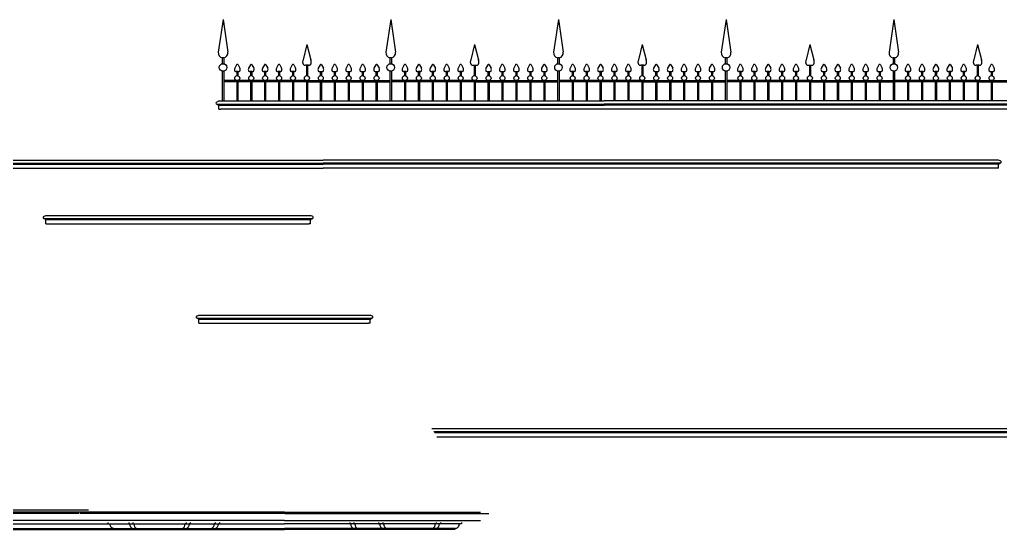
# Model space of a CAD drawing. Header units: metres. Extents: x 19367 to 20494, y -106 to 577.
# Drawn here: x 19774.4 to 20247, y 330.7 to 576.5 of the extents above; entities that cross this region are included whole.
import ezdxf

# ---------------------------------------------------------------- set-up
doc = ezdxf.new("R2010")
doc.units = ezdxf.units.M

msp = doc.modelspace()

# ---------------------------------------------------------------- linework, layer by layer
for p, q in [((19872.44, 576.53), (19870.13, 560.75)), ((19872.44, 576.53), (19874.75, 560.75)), ((19953.24, 576.53), (19950.93, 560.75)), ((19953.24, 576.53), (19955.54, 560.75)), ((20034.05, 576.53), (20031.75, 560.75)), ((20034.05, 576.53), (20036.36, 560.75)), ((20114.85, 576.53), (20112.54, 560.75)), ((20114.85, 576.53), (20117.15, 560.75)), ((20195.66, 576.53), (20193.36, 560.75)), ((20195.66, 576.53), (20197.97, 560.75)), ((19912.85, 564.57), (19910.99, 557.14)), ((19912.85, 564.57), (19914.7, 557.14)), ((19993.64, 564.57), (19991.79, 557.14)), ((19993.64, 564.57), (19995.5, 557.14)), ((20074.46, 564.57), (20072.6, 557.14)), ((20074.46, 564.57), (20076.31, 557.14)), ((20155.26, 564.57), (20153.4, 557.14)), ((20155.26, 564.57), (20157.11, 557.14)), ((20236.07, 564.57), (20234.21, 557.14)), ((20236.07, 564.57), (20237.92, 557.14)), ((19872.06, 558.14), (19872.06, 555.23)), ((19872.84, 558.14), (19872.06, 558.14)), ((19872.84, 558.14), (19872.84, 555.23)), ((19952.85, 558.14), (19952.85, 555.23)), ((19953.64, 558.14), (19952.85, 558.14)), ((19953.64, 558.14), (19953.64, 555.23)), ((20033.67, 558.14), (20033.67, 555.23)), ((20034.45, 558.14), (20033.67, 558.14)), ((20034.45, 558.14), (20034.45, 555.23)), ((20114.46, 558.14), (20114.46, 555.23)), ((20115.25, 558.14), (20114.46, 558.14)), ((20115.25, 558.14), (20115.25, 555.23)), ((20195.28, 558.14), (20195.28, 555.23)), ((20196.06, 558.14), (20195.28, 558.14)), ((20196.06, 558.14), (20196.06, 555.23)), ((19878.92, 554.66), (19878.06, 553.17)), ((19879.67, 554.66), (19880.53, 553.17)), ((19885.63, 554.66), (19884.77, 553.17)), ((19886.38, 554.66), (19887.24, 553.17)), ((19892.34, 554.66), (19891.48, 553.17)), ((19893.09, 554.66), (19893.95, 553.17)), ((19899.05, 554.66), (19898.19, 553.17)), ((19899.8, 554.66), (19900.66, 553.17)), ((19905.76, 554.66), (19904.9, 553.17)), ((19906.51, 554.66), (19907.37, 553.17)), ((19913.59, 554.53), (19912.09, 554.53)), ((19912.58, 554.53), (19912.58, 549.49)), ((19913.1, 554.53), (19913.1, 549.49)), ((19919.18, 554.66), (19918.32, 553.17)), ((19919.93, 554.66), (19920.79, 553.17)), ((19925.89, 554.66), (19925.03, 553.17)), ((19926.64, 554.66), (19927.5, 553.17)), ((19932.6, 554.66), (19931.74, 553.17)), ((19933.35, 554.66), (19934.21, 553.17)), ((19939.31, 554.66), (19938.45, 553.17)), ((19940.07, 554.66), (19940.93, 553.17)), ((19946.02, 554.66), (19945.16, 553.17)), ((19946.78, 554.66), (19947.64, 553.17)), ((19959.71, 554.66), (19958.85, 553.17)), ((19960.47, 554.66), (19961.33, 553.17)), ((19966.43, 554.66), (19965.57, 553.17)), ((19967.18, 554.66), (19968.04, 553.17)), ((19973.14, 554.66), (19972.28, 553.17)), ((19973.89, 554.66), (19974.75, 553.17)), ((19979.85, 554.66), (19978.99, 553.17)), ((19980.6, 554.66), (19981.46, 553.17)), ((19986.56, 554.66), (19985.7, 553.17)), ((19987.31, 554.66), (19988.17, 553.17)), ((19992.9, 554.53), (19994.4, 554.53)), ((19993.39, 554.53), (19993.39, 549.49)), ((19993.91, 554.53), (19993.91, 549.49)), ((19999.98, 554.66), (19999.12, 553.17)), ((20000.73, 554.66), (20001.59, 553.17)), ((20006.69, 554.66), (20005.83, 553.17)), ((20007.44, 554.66), (20008.3, 553.17)), ((20013.4, 554.66), (20012.54, 553.17)), ((20014.15, 554.66), (20015.01, 553.17)), ((20020.11, 554.66), (20019.25, 553.17)), ((20020.86, 554.66), (20021.72, 553.17)), ((20026.82, 554.66), (20025.96, 553.17)), ((20027.57, 554.66), (20028.43, 553.17)), ((20040.53, 554.66), (20039.67, 553.17)), ((20041.28, 554.66), (20042.14, 553.17)), ((20047.24, 554.66), (20046.38, 553.17)), ((20047.99, 554.66), (20048.85, 553.17)), ((20053.95, 554.66), (20053.09, 553.17)), ((20054.7, 554.66), (20055.56, 553.17)), ((20060.66, 554.66), (20059.8, 553.17)), ((20061.41, 554.66), (20062.27, 553.17)), ((20067.37, 554.66), (20066.51, 553.17)), ((20068.12, 554.66), (20068.98, 553.17)), ((20075.2, 554.53), (20073.7, 554.53)), ((20074.19, 554.53), (20074.19, 549.49)), ((20074.71, 554.53), (20074.71, 549.49)), ((20080.79, 554.66), (20079.93, 553.17)), ((20081.54, 554.66), (20082.4, 553.17)), ((20087.5, 554.66), (20086.64, 553.17)), ((20088.25, 554.66), (20089.11, 553.17)), ((20094.21, 554.66), (20093.35, 553.17)), ((20094.97, 554.66), (20095.83, 553.17)), ((20100.92, 554.66), (20100.06, 553.17)), ((20101.68, 554.66), (20102.54, 553.17)), ((20107.63, 554.66), (20106.77, 553.17)), ((20108.39, 554.66), (20109.25, 553.17)), ((20121.33, 554.66), (20120.47, 553.17)), ((20122.08, 554.66), (20122.94, 553.17)), ((20128.04, 554.66), (20127.18, 553.17)), ((20128.79, 554.66), (20129.65, 553.17)), ((20134.75, 554.66), (20133.89, 553.17)), ((20135.5, 554.66), (20136.36, 553.17)), ((20141.46, 554.66), (20140.6, 553.17)), ((20142.21, 554.66), (20143.07, 553.17)), ((20148.17, 554.66), (20147.31, 553.17)), ((20148.92, 554.66), (20149.78, 553.17)), ((20154.51, 554.53), (20156.01, 554.53)), ((20155, 554.53), (20155, 549.49)), ((20155.52, 554.53), (20155.52, 549.49)), ((20161.59, 554.66), (20160.73, 553.17)), ((20162.34, 554.66), (20163.2, 553.17)), ((20168.3, 554.66), (20167.44, 553.17)), ((20169.05, 554.66), (20169.91, 553.17)), ((20175.01, 554.66), (20174.15, 553.17)), ((20175.76, 554.66), (20176.62, 553.17)), ((20181.72, 554.66), (20180.86, 553.17)), ((20182.47, 554.66), (20183.33, 553.17)), ((20188.43, 554.66), (20187.57, 553.17)), ((20189.19, 554.66), (20190.05, 553.17)), ((20202.14, 554.66), (20201.28, 553.17)), ((20202.89, 554.66), (20203.75, 553.17)), ((20208.85, 554.66), (20207.99, 553.17)), ((20209.6, 554.66), (20210.46, 553.17)), ((20215.56, 554.66), (20214.7, 553.17)), ((20216.31, 554.66), (20217.17, 553.17)), ((20222.27, 554.66), (20221.41, 553.17)), ((20223.02, 554.66), (20223.88, 553.17)), ((20228.98, 554.66), (20228.12, 553.17)), ((20229.73, 554.66), (20230.59, 553.17)), ((20236.81, 554.53), (20235.31, 554.53)), ((20235.8, 554.53), (20235.8, 549.49)), ((20236.32, 554.53), (20236.32, 549.49)), ((20242.4, 554.66), (20241.54, 553.17)), ((20243.15, 554.66), (20244.01, 553.17)), ((19872.06, 551.66), (19872.06, 537.29)), ((19872.84, 551.66), (19872.84, 537.29)), ((19879.79, 551.43), (19878.79, 551.43)), ((19879.03, 551.43), (19879.03, 549.49)), ((19879.55, 551.43), (19879.55, 549.49)), ((19886.5, 551.43), (19885.5, 551.43)), ((19885.74, 551.43), (19885.74, 549.49)), ((19886.26, 551.43), (19886.26, 549.49)), ((19893.21, 551.43), (19892.21, 551.43)), ((19892.45, 551.43), (19892.45, 549.49)), ((19892.97, 551.43), (19892.97, 549.49)), ((19899.92, 551.43), (19898.92, 551.43)), ((19899.16, 551.43), (19899.16, 549.49)), ((19899.68, 551.43), (19899.68, 549.49)), ((19906.63, 551.43), (19905.63, 551.43)), ((19905.87, 551.43), (19905.87, 549.49)), ((19906.39, 551.43), (19906.39, 549.49)), ((19919.06, 551.43), (19920.06, 551.43)), ((19919.3, 551.43), (19919.3, 549.49)), ((19919.82, 551.43), (19919.82, 549.49)), ((19925.77, 551.43), (19926.77, 551.43)), ((19926.01, 551.43), (19926.01, 549.49)), ((19926.53, 551.43), (19926.53, 549.49)), ((19932.48, 551.43), (19933.48, 551.43)), ((19932.72, 551.43), (19932.72, 549.49)), ((19933.24, 551.43), (19933.24, 549.49)), ((19939.19, 551.43), (19940.19, 551.43)), ((19939.43, 551.43), (19939.43, 549.49)), ((19939.95, 551.43), (19939.95, 549.49)), ((19945.9, 551.43), (19946.9, 551.43)), ((19946.14, 551.43), (19946.14, 549.49)), ((19946.67, 551.43), (19946.67, 549.49)), ((19952.85, 551.66), (19952.85, 537.29)), ((19953.64, 551.66), (19953.64, 537.29)), ((19960.59, 551.43), (19959.59, 551.43)), ((19959.83, 551.43), (19959.83, 549.49)), ((19960.35, 551.43), (19960.35, 549.49)), ((19967.3, 551.43), (19966.3, 551.43)), ((19966.54, 551.43), (19966.54, 549.49)), ((19967.06, 551.43), (19967.06, 549.49)), ((19974.01, 551.43), (19973.01, 551.43)), ((19973.25, 551.43), (19973.25, 549.49)), ((19973.77, 551.43), (19973.77, 549.49)), ((19980.72, 551.43), (19979.72, 551.43)), ((19979.96, 551.43), (19979.96, 549.49)), ((19980.48, 551.43), (19980.48, 549.49)), ((19987.43, 551.43), (19986.43, 551.43)), ((19986.67, 551.43), (19986.67, 549.49)), ((19987.19, 551.43), (19987.19, 549.49)), ((19999.86, 551.43), (20000.86, 551.43)), ((20000.1, 551.43), (20000.1, 549.49)), ((20000.62, 551.43), (20000.62, 549.49)), ((20006.57, 551.43), (20007.57, 551.43)), ((20006.81, 551.43), (20006.81, 549.49)), ((20007.33, 551.43), (20007.33, 549.49)), ((20013.28, 551.43), (20014.28, 551.43)), ((20013.52, 551.43), (20013.52, 549.49)), ((20014.04, 551.43), (20014.04, 549.49)), ((20019.99, 551.43), (20020.99, 551.43)), ((20020.23, 551.43), (20020.23, 549.49)), ((20020.75, 551.43), (20020.75, 549.49)), ((20026.7, 551.43), (20027.7, 551.43)), ((20026.94, 551.43), (20026.94, 549.49)), ((20027.46, 551.43), (20027.46, 549.49)), ((20033.67, 551.66), (20033.67, 537.29)), ((20034.45, 551.66), (20034.45, 537.29)), ((20041.4, 551.43), (20040.4, 551.43)), ((20040.64, 551.43), (20040.64, 549.49)), ((20041.16, 551.43), (20041.16, 549.49)), ((20048.11, 551.43), (20047.11, 551.43)), ((20047.35, 551.43), (20047.35, 549.49)), ((20047.87, 551.43), (20047.87, 549.49)), ((20054.82, 551.43), (20053.82, 551.43)), ((20054.06, 551.43), (20054.06, 549.49)), ((20054.58, 551.43), (20054.58, 549.49)), ((20061.53, 551.43), (20060.53, 551.43)), ((20060.77, 551.43), (20060.77, 549.49)), ((20061.29, 551.43), (20061.29, 549.49)), ((20068.24, 551.43), (20067.24, 551.43)), ((20067.48, 551.43), (20067.48, 549.49)), ((20068, 551.43), (20068, 549.49)), ((20080.67, 551.43), (20081.67, 551.43)), ((20080.91, 551.43), (20080.91, 549.49)), ((20081.43, 551.43), (20081.43, 549.49)), ((20087.38, 551.43), (20088.38, 551.43)), ((20087.62, 551.43), (20087.62, 549.49)), ((20088.14, 551.43), (20088.14, 549.49)), ((20094.09, 551.43), (20095.09, 551.43)), ((20094.33, 551.43), (20094.33, 549.49)), ((20094.85, 551.43), (20094.85, 549.49)), ((20100.8, 551.43), (20101.8, 551.43)), ((20101.04, 551.43), (20101.04, 549.49)), ((20101.57, 551.43), (20101.57, 549.49)), ((20107.51, 551.43), (20108.52, 551.43)), ((20107.75, 551.43), (20107.75, 549.49)), ((20108.28, 551.43), (20108.28, 549.49)), ((20114.46, 551.66), (20114.46, 537.29)), ((20115.25, 551.66), (20115.25, 537.29)), ((20122.2, 551.43), (20121.2, 551.43)), ((20121.44, 551.43), (20121.44, 549.49)), ((20121.96, 551.43), (20121.96, 549.49)), ((20128.91, 551.43), (20127.91, 551.43)), ((20128.15, 551.43), (20128.15, 549.49)), ((20128.67, 551.43), (20128.67, 549.49)), ((20135.62, 551.43), (20134.62, 551.43)), ((20134.86, 551.43), (20134.86, 549.49)), ((20135.38, 551.43), (20135.38, 549.49)), ((20142.33, 551.43), (20141.33, 551.43)), ((20141.57, 551.43), (20141.57, 549.49)), ((20142.09, 551.43), (20142.09, 549.49)), ((20149.04, 551.43), (20148.04, 551.43)), ((20148.28, 551.43), (20148.28, 549.49)), ((20148.8, 551.43), (20148.8, 549.49)), ((20161.47, 551.43), (20162.47, 551.43)), ((20161.71, 551.43), (20161.71, 549.49)), ((20162.23, 551.43), (20162.23, 549.49)), ((20168.18, 551.43), (20169.18, 551.43)), ((20168.42, 551.43), (20168.42, 549.49)), ((20168.94, 551.43), (20168.94, 549.49)), ((20174.89, 551.43), (20175.89, 551.43)), ((20175.13, 551.43), (20175.13, 549.49)), ((20175.65, 551.43), (20175.65, 549.49)), ((20181.6, 551.43), (20182.6, 551.43)), ((20181.84, 551.43), (20181.84, 549.49)), ((20182.36, 551.43), (20182.36, 549.49)), ((20188.31, 551.43), (20189.31, 551.43)), ((20188.55, 551.43), (20188.55, 549.49)), ((20189.07, 551.43), (20189.07, 549.49)), ((20195.28, 551.66), (20195.28, 537.29)), ((20196.06, 551.66), (20196.06, 537.29)), ((20203.01, 551.43), (20202.01, 551.43)), ((20202.25, 551.43), (20202.25, 549.49)), ((20202.77, 551.43), (20202.77, 549.49)), ((20209.72, 551.43), (20208.72, 551.43)), ((20208.96, 551.43), (20208.96, 549.49)), ((20209.48, 551.43), (20209.48, 549.49)), ((20216.43, 551.43), (20215.43, 551.43)), ((20215.67, 551.43), (20215.67, 549.49)), ((20216.19, 551.43), (20216.19, 549.49)), ((20223.14, 551.43), (20222.14, 551.43)), ((20222.38, 551.43), (20222.38, 549.49)), ((20222.9, 551.43), (20222.9, 549.49)), ((20229.85, 551.43), (20228.85, 551.43)), ((20229.09, 551.43), (20229.09, 549.49)), ((20229.61, 551.43), (20229.61, 549.49)), ((20242.28, 551.43), (20243.28, 551.43)), ((20242.52, 551.43), (20242.52, 549.49)), ((20243.04, 551.43), (20243.04, 549.49)), ((19912.83, 547.11), (19872.82, 547.11)), ((19912.58, 546.59), (19872.82, 546.59)), ((19879.03, 547.11), (19879.03, 537.29)), ((19879.55, 547.11), (19879.55, 537.29)), ((19885.74, 547.11), (19885.74, 537.29)), ((19886.26, 547.11), (19886.26, 537.29)), ((19892.45, 547.11), (19892.45, 537.29)), ((19892.97, 547.11), (19892.97, 537.29)), ((19899.16, 547.11), (19899.16, 537.29)), ((19899.68, 547.11), (19899.68, 537.29)), ((19905.87, 547.11), (19905.87, 537.29)), ((19906.39, 547.11), (19906.39, 537.29)), ((19912.58, 547.11), (19912.58, 537.29)), ((19912.86, 547.11), (19952.85, 547.11)), ((19913.1, 547.11), (19913.1, 537.29)), ((19913.1, 546.59), (19952.85, 546.59)), ((19919.3, 547.11), (19919.3, 537.29)), ((19919.82, 547.11), (19919.82, 537.29)), ((19926.01, 547.11), (19926.01, 537.29)), ((19926.53, 547.11), (19926.53, 537.29)), ((19932.38, 547.11), (19952.85, 547.11)), ((19932.72, 547.11), (19932.72, 537.29)), ((19933.24, 547.11), (19933.24, 537.29)), ((19939.43, 547.11), (19939.43, 537.29)), ((19939.95, 547.11), (19939.95, 537.29)), ((19946.14, 547.11), (19946.14, 537.29)), ((19946.67, 547.11), (19946.67, 537.29)), ((19993.63, 547.11), (19953.64, 547.11)), ((19974.11, 547.11), (19953.64, 547.11)), ((19993.39, 546.59), (19953.64, 546.59)), ((19959.83, 547.11), (19959.83, 537.29)), ((19960.35, 547.11), (19960.35, 537.29)), ((19966.54, 547.11), (19966.54, 537.29)), ((19967.06, 547.11), (19967.06, 537.29)), ((19973.25, 547.11), (19973.25, 537.29)), ((19973.77, 547.11), (19973.77, 537.29)), ((19979.96, 547.11), (19979.96, 537.29)), ((19980.48, 547.11), (19980.48, 537.29)), ((19986.67, 547.11), (19986.67, 537.29)), ((19987.19, 547.11), (19987.19, 537.29)), ((19993.39, 547.11), (19993.39, 537.29)), ((19993.66, 547.11), (20033.67, 547.11)), ((19993.91, 547.11), (19993.91, 537.29)), ((19993.91, 546.59), (20033.67, 546.59)), ((20000.1, 547.11), (20000.1, 537.29)), ((20000.62, 547.11), (20000.62, 537.29)), ((20006.81, 547.11), (20006.81, 537.29)), ((20007.33, 547.11), (20007.33, 537.29)), ((20013.52, 547.11), (20013.52, 537.29)), ((20014.04, 547.11), (20014.04, 537.29)), ((20020.23, 547.11), (20020.23, 537.29)), ((20020.75, 547.11), (20020.75, 537.29)), ((20026.94, 547.11), (20026.94, 537.29)), ((20027.46, 547.11), (20027.46, 537.29)), ((20074.44, 547.11), (20034.44, 547.11)), ((20074.19, 546.59), (20034.44, 546.59)), ((20040.64, 547.11), (20040.64, 537.29)), ((20041.16, 547.11), (20041.16, 537.29)), ((20047.35, 547.11), (20047.35, 537.29)), ((20047.87, 547.11), (20047.87, 537.29)), ((20054.06, 547.11), (20054.06, 537.29)), ((20054.58, 547.11), (20054.58, 537.29)), ((20060.77, 547.11), (20060.77, 537.29)), ((20061.29, 547.11), (20061.29, 537.29)), ((20067.48, 547.11), (20067.48, 537.29)), ((20068, 547.11), (20068, 537.29)), ((20074.19, 547.11), (20074.19, 537.29)), ((20074.47, 547.11), (20114.46, 547.11)), ((20074.71, 547.11), (20074.71, 537.29)), ((20074.71, 546.59), (20114.46, 546.59)), ((20080.91, 547.11), (20080.91, 537.29)), ((20081.43, 547.11), (20081.43, 537.29)), ((20087.62, 547.11), (20087.62, 537.29)), ((20088.14, 547.11), (20088.14, 537.29)), ((20093.99, 547.11), (20114.46, 547.11)), ((20094.33, 547.11), (20094.33, 537.29)), ((20094.85, 547.11), (20094.85, 537.29)), ((20101.04, 547.11), (20101.04, 537.29)), ((20101.57, 547.11), (20101.57, 537.29)), ((20107.75, 547.11), (20107.75, 537.29)), ((20108.28, 547.11), (20108.28, 537.29)), ((20155.24, 547.11), (20115.25, 547.11)), ((20135.72, 547.11), (20115.25, 547.11)), ((20155, 546.59), (20115.25, 546.59)), ((20121.44, 547.11), (20121.44, 537.29)), ((20121.96, 547.11), (20121.96, 537.29)), ((20128.15, 547.11), (20128.15, 537.29)), ((20128.67, 547.11), (20128.67, 537.29)), ((20134.86, 547.11), (20134.86, 537.29)), ((20135.38, 547.11), (20135.38, 537.29)), ((20141.57, 547.11), (20141.57, 537.29)), ((20142.09, 547.11), (20142.09, 537.29)), ((20148.28, 547.11), (20148.28, 537.29)), ((20148.8, 547.11), (20148.8, 537.29)), ((20155, 547.11), (20155, 537.29)), ((20155.27, 547.11), (20195.28, 547.11)), ((20155.52, 547.11), (20155.52, 537.29)), ((20155.52, 546.59), (20195.28, 546.59)), ((20161.71, 547.11), (20161.71, 537.29)), ((20162.23, 547.11), (20162.23, 537.29)), ((20168.42, 547.11), (20168.42, 537.29)), ((20168.94, 547.11), (20168.94, 537.29)), ((20175.13, 547.11), (20175.13, 537.29)), ((20175.65, 547.11), (20175.65, 537.29)), ((20181.84, 547.11), (20181.84, 537.29)), ((20182.36, 547.11), (20182.36, 537.29)), ((20188.55, 547.11), (20188.55, 537.29)), ((20189.07, 547.11), (20189.07, 537.29)), ((20236.05, 547.11), (20196.05, 547.11)), ((20235.8, 546.59), (20196.05, 546.59)), ((20202.25, 547.11), (20202.25, 537.29)), ((20202.77, 547.11), (20202.77, 537.29)), ((20208.96, 547.11), (20208.96, 537.29)), ((20209.48, 547.11), (20209.48, 537.29)), ((20215.67, 547.11), (20215.67, 537.29)), ((20216.19, 547.11), (20216.19, 537.29)), ((20222.38, 547.11), (20222.38, 537.29)), ((20222.9, 547.11), (20222.9, 537.29)), ((20229.09, 547.11), (20229.09, 537.29)), ((20229.61, 547.11), (20229.61, 537.29)), ((20235.8, 547.11), (20235.8, 537.29)), ((20236.08, 547.11), (20276.08, 547.11)), ((20236.32, 547.11), (20236.32, 537.29)), ((20236.32, 546.59), (20276.08, 546.59)), ((20242.52, 547.11), (20242.52, 537.29)), ((20243.04, 547.11), (20243.04, 537.29)), ((19869.28, 536.74), (19870.38, 537.29)), ((19869.5, 535.79), (20056.09, 535.79)), ((19870.38, 535.29), (19870, 535.29)), ((19870.38, 537.29), (20056.09, 537.29)), ((19870.38, 533.29), (19870.38, 535.29)), ((19870.38, 535.29), (20056.09, 535.29)), ((20281.79, 537.29), (20056.09, 537.29)), ((20282.67, 535.79), (20056.09, 535.79)), ((20281.79, 535.29), (20056.09, 535.29)), ((19870.38, 533.29), (19871.13, 533.29)), ((20281.04, 533.29), (19871.13, 533.29)), ((19665.18, 507.31), (19920.76, 507.31)), ((19665.18, 506.81), (19920.76, 506.81)), ((19666.18, 508.81), (19920.76, 508.81)), ((20246.09, 508.81), (19920.76, 508.81)), ((20246.96, 507.31), (19920.76, 507.31)), ((20246.09, 506.81), (19920.76, 506.81)), ((20247.18, 508.26), (20246.09, 508.81)), ((20246.09, 506.81), (20246.46, 506.81)), ((20246.09, 504.81), (20246.09, 506.81)), ((19665.18, 504.81), (19920.76, 504.81)), ((20245.34, 504.81), (19920.76, 504.81)), ((20246.09, 504.81), (20245.34, 504.81)), ((19785.96, 481.51), (19787.05, 482.06)), ((19786.21, 480.56), (19915.38, 480.56)), ((19787.05, 480.06), (19786.67, 480.06)), ((19787.05, 482.06), (19914.54, 482.06)), ((19787.05, 478.06), (19787.05, 480.06)), ((19787.05, 480.06), (19914.53, 480.06)), ((19787.05, 478.06), (19787.8, 478.06)), ((19787.05, 478.06), (19913.78, 478.06)), ((19914.53, 478.06), (19913.78, 478.06)), ((19915.63, 481.51), (19914.53, 482.06)), ((19914.53, 480.06), (19914.91, 480.06)), ((19914.53, 478.06), (19914.53, 480.06)), ((19859.74, 433.51), (19860.83, 434.06)), ((19859.99, 432.56), (19944.18, 432.56)), ((19860.83, 432.06), (19860.46, 432.06)), ((19860.83, 434.06), (19943.34, 434.06)), ((19860.83, 432.06), (19943.33, 432.06)), ((19860.83, 430.06), (19860.83, 432.06)), ((19944.43, 433.51), (19943.33, 434.06)), ((19943.33, 432.06), (19943.71, 432.06)), ((19943.33, 430.06), (19943.33, 432.06)), ((19860.83, 430.06), (19861.58, 430.06)), ((19860.83, 430.06), (19942.58, 430.06)), ((19943.33, 430.06), (19942.58, 430.06)), ((20321.34, 379.2), (19973.1, 379.2)), ((20322.22, 377.7), (19974, 377.7)), ((20321.34, 377.2), (19974.3, 377.2)), ((20320.59, 375.2), (19975.5, 375.2)), ((19803.08, 338.31), (19701, 338.31)), ((19705, 340.06), (19807.58, 340.06)), ((19902.08, 339.06), (19705, 339.06)), ((19902.39, 338.31), (19803.58, 338.31)), ((19902.08, 339.06), (19996.58, 339.06)), ((19902.39, 338.31), (20000.59, 338.31)), ((19807.58, 334.92), (19673.17, 334.92)), ((19673.17, 333.31), (19817.83, 333.31)), ((19673.17, 331.18), (19819.96, 331.18)), ((19805.08, 334.92), (19705, 334.92)), ((19902.08, 334.92), (19807.58, 334.92)), ((19816.83, 333.31), (19817.84, 333.31)), ((19816.84, 334.06), (19816.84, 333.31)), ((19817.83, 333.31), (19902.08, 333.31)), ((19819.96, 331.18), (19819.96, 330.68)), ((19819.96, 331.18), (19902.08, 331.18)), ((19826.96, 334.06), (19826.96, 333.31)), ((19826.96, 333.31), (19827.46, 333.31)), ((19828.96, 334.06), (19828.96, 333.31)), ((19828.96, 333.31), (19829.46, 333.31)), ((19828.96, 331.18), (19828.96, 330.68)), ((19830.96, 331.18), (19830.96, 330.68)), ((19852.67, 331.18), (19852.67, 330.68)), ((19854.67, 333.31), (19854.17, 333.31)), ((19854.67, 334.06), (19854.67, 333.31)), ((19854.67, 331.18), (19854.67, 330.68)), ((19856.67, 333.31), (19856.17, 333.31)), ((19856.67, 334.06), (19856.67, 333.31)), ((19866.71, 331.18), (19866.71, 330.68)), ((19868.71, 333.31), (19868.21, 333.31)), ((19868.71, 334.06), (19868.71, 333.31)), ((19868.71, 331.18), (19868.71, 330.68)), ((19870.71, 333.31), (19870.21, 333.31)), ((19870.71, 334.06), (19870.71, 333.31)), ((19902.08, 334.92), (19996.58, 334.92)), ((19986.33, 333.31), (19902.08, 333.31)), ((19984.21, 331.18), (19902.08, 331.18)), ((19933.46, 334.06), (19933.46, 333.31)), ((19933.46, 333.31), (19933.96, 333.31)), ((19935.46, 334.06), (19935.46, 333.31)), ((19935.46, 333.31), (19935.96, 333.31)), ((19935.46, 331.18), (19935.46, 330.68)), ((19937.46, 331.18), (19937.46, 330.68)), ((19947.42, 334.06), (19947.42, 333.31)), ((19947.42, 333.31), (19947.92, 333.31)), ((19949.42, 334.06), (19949.42, 333.31)), ((19949.42, 333.31), (19949.92, 333.31)), ((19949.42, 331.18), (19949.42, 330.68)), ((19951.42, 331.18), (19951.42, 330.68)), ((19973.21, 331.18), (19973.21, 330.68)), ((19975.21, 333.31), (19974.71, 333.31)), ((19975.21, 334.06), (19975.21, 333.31)), ((19975.21, 331.18), (19975.21, 330.68)), ((19977.21, 333.31), (19976.71, 333.31)), ((19977.21, 334.06), (19977.21, 333.31)), ((19984.21, 331.18), (19984.21, 330.68)), ((19987.33, 333.31), (19986.33, 333.31)), ((19987.33, 334.06), (19987.33, 333.31)), ((19673.17, 330.68), (19820.03, 330.68)), ((19819.96, 330.68), (19902.08, 330.68)), ((19984.21, 330.68), (19902.08, 330.68))]:
    msp.add_line(p, q)
for centre, radius in [((19872.44, 553.47, -0.21), 1.8), ((19953.24, 553.47, -0.21), 1.8), ((20034.05, 553.47, -0.21), 1.8), ((20114.85, 553.47, -0.21), 1.8), ((20195.66, 553.47, -0.21), 1.8), ((19879.29, 548.31, -0.21), 1.2), ((19886, 548.31, -0.21), 1.2), ((19892.71, 548.31, -0.21), 1.2), ((19899.42, 548.31, -0.21), 1.2), ((19906.14, 548.31, -0.21), 1.2), ((19912.85, 548.31, -0.21), 1.2), ((19919.56, 548.31, -0.21), 1.2), ((19926.27, 548.31, -0.21), 1.2), ((19932.98, 548.31, -0.21), 1.2), ((19939.69, 548.31, -0.21), 1.2), ((19946.4, 548.31, -0.21), 1.2), ((19960.09, 548.31, -0.21), 1.2), ((19966.8, 548.31, -0.21), 1.2), ((19973.51, 548.31, -0.21), 1.2), ((19980.22, 548.31, -0.21), 1.2), ((19986.93, 548.31, -0.21), 1.2), ((19993.64, 548.31, -0.21), 1.2), ((20000.36, 548.31, -0.21), 1.2), ((20007.07, 548.31, -0.21), 1.2), ((20013.78, 548.31, -0.21), 1.2), ((20020.49, 548.31, -0.21), 1.2), ((20027.2, 548.31, -0.21), 1.2), ((20040.9, 548.31, -0.21), 1.2), ((20047.61, 548.31, -0.21), 1.2), ((20054.32, 548.31, -0.21), 1.2), ((20061.04, 548.31, -0.21), 1.2), ((20067.75, 548.31, -0.21), 1.2), ((20074.46, 548.31, -0.21), 1.2), ((20081.17, 548.31, -0.21), 1.2), ((20087.88, 548.31, -0.21), 1.2), ((20094.59, 548.31, -0.21), 1.2), ((20101.3, 548.31, -0.21), 1.2), ((20108.01, 548.31, -0.21), 1.2), ((20121.7, 548.31, -0.21), 1.2), ((20128.41, 548.31, -0.21), 1.2), ((20135.12, 548.31, -0.21), 1.2), ((20141.83, 548.31, -0.21), 1.2), ((20148.54, 548.31, -0.21), 1.2), ((20155.26, 548.31, -0.21), 1.2), ((20161.97, 548.31, -0.21), 1.2), ((20168.68, 548.31, -0.21), 1.2), ((20175.39, 548.31, -0.21), 1.2), ((20182.1, 548.31, -0.21), 1.2), ((20188.81, 548.31, -0.21), 1.2), ((20202.51, 548.31, -0.21), 1.2), ((20209.22, 548.31, -0.21), 1.2), ((20215.94, 548.31, -0.21), 1.2), ((20222.65, 548.31, -0.21), 1.2), ((20229.36, 548.31, -0.21), 1.2), ((20236.07, 548.31, -0.21), 1.2), ((20242.78, 548.31, -0.21), 1.2)]:
    msp.add_circle(centre, radius)
for centre, radius, start, end in [((19872.43, 560.43, -0.21), 2.32, 172.0805, 260.622), ((19872.45, 560.43, -0.21), 2.32, 279.7118, 7.9195), ((19953.23, 560.43, -0.21), 2.32, 172.0805, 260.622), ((19953.25, 560.43, -0.21), 2.32, 279.7118, 7.9195), ((20034.04, 560.43, -0.21), 2.32, 172.0805, 260.622), ((20034.06, 560.43, -0.21), 2.32, 279.7118, 7.9195), ((20114.84, 560.43, -0.21), 2.32, 172.0805, 260.622), ((20114.86, 560.43, -0.21), 2.32, 279.7118, 7.9195), ((20195.65, 560.43, -0.21), 2.32, 172.0805, 260.622), ((20195.67, 560.43, -0.21), 2.32, 279.7118, 7.9195), ((19879.62, 552.44, -0.21), 1.72, 155.1767, 204.851), ((19879.29, 554.44, -0.21), 0.435, 30, 150), ((19878.95, 552.46, -0.21), 1.72, 334.4448, 24.1153), ((19886.33, 552.44, -0.21), 1.72, 155.1767, 204.851), ((19886, 554.44, -0.21), 0.435, 30, 150), ((19885.67, 552.46, -0.21), 1.72, 334.4448, 24.1153), ((19893.04, 552.44, -0.21), 1.72, 155.1767, 204.851), ((19892.71, 554.44, -0.21), 0.435, 30, 150), ((19892.38, 552.46, -0.21), 1.72, 334.4448, 24.1153), ((19899.75, 552.44, -0.21), 1.72, 155.1767, 204.851), ((19899.42, 554.44, -0.21), 0.435, 30, 150), ((19899.09, 552.46, -0.21), 1.72, 334.4448, 24.1153), ((19906.46, 552.44, -0.21), 1.72, 155.1767, 204.851), ((19906.14, 554.44, -0.21), 0.435, 30, 150), ((19905.8, 552.46, -0.21), 1.72, 334.4448, 24.1153), ((19913.34, 556.05, -0.21), 2.59, 155.1767, 204.851), ((19912.05, 556.04, -0.21), 1.51, 225.4441, 271.312), ((19913.62, 556.01, -0.21), 1.48, 268.6924, 315.0378), ((19912.34, 556.08, -0.21), 2.59, 334.4448, 24.1153), ((19919.89, 552.46, -0.21), 1.72, 155.8847, 205.5552), ((19919.56, 554.44, -0.21), 0.435, 30, 150), ((19919.23, 552.44, -0.21), 1.72, 335.149, 24.8233), ((19926.6, 552.46, -0.21), 1.72, 155.8847, 205.5552), ((19926.27, 554.44, -0.21), 0.435, 30, 150), ((19925.94, 552.44, -0.21), 1.72, 335.149, 24.8233), ((19933.32, 552.46, -0.21), 1.72, 155.8847, 205.5552), ((19932.98, 554.44, -0.21), 0.435, 30, 150), ((19932.65, 552.44, -0.21), 1.72, 335.149, 24.8233), ((19940.03, 552.46, -0.21), 1.72, 155.8847, 205.5552), ((19939.69, 554.44, -0.21), 0.435, 30, 150), ((19939.36, 552.44, -0.21), 1.72, 335.149, 24.8233), ((19946.74, 552.46, -0.21), 1.72, 155.8847, 205.5552), ((19946.4, 554.44, -0.21), 0.435, 30, 150), ((19946.07, 552.44, -0.21), 1.72, 335.149, 24.8233), ((19960.42, 552.44, -0.21), 1.72, 155.1767, 204.851), ((19960.09, 554.44, -0.21), 0.435, 30, 150), ((19959.75, 552.46, -0.21), 1.72, 334.4448, 24.1153), ((19967.13, 552.44, -0.21), 1.72, 155.1767, 204.851), ((19966.8, 554.44, -0.21), 0.435, 30, 150), ((19966.46, 552.46, -0.21), 1.72, 334.4448, 24.1153), ((19973.84, 552.44, -0.21), 1.72, 155.1767, 204.851), ((19973.51, 554.44, -0.21), 0.435, 30, 150), ((19973.17, 552.46, -0.21), 1.72, 334.4448, 24.1153), ((19980.55, 552.44, -0.21), 1.72, 155.1767, 204.851), ((19980.22, 554.44, -0.21), 0.435, 30, 150), ((19979.89, 552.46, -0.21), 1.72, 334.4448, 24.1153), ((19987.26, 552.44, -0.21), 1.72, 155.1767, 204.851), ((19986.93, 554.44, -0.21), 0.435, 30, 150), ((19986.6, 552.46, -0.21), 1.72, 334.4448, 24.1153), ((19994.15, 556.08, -0.21), 2.59, 155.8847, 205.5552), ((19992.87, 556.01, -0.21), 1.48, 224.9622, 271.3076), ((19994.44, 556.04, -0.21), 1.51, 268.688, 314.5559), ((19993.15, 556.05, -0.21), 2.59, 335.149, 24.8233), ((20000.69, 552.46, -0.21), 1.72, 155.8847, 205.5552), ((20000.36, 554.44, -0.21), 0.435, 30, 150), ((20000.03, 552.44, -0.21), 1.72, 335.149, 24.8233), ((20007.4, 552.46, -0.21), 1.72, 155.8847, 205.5552), ((20007.07, 554.44, -0.21), 0.435, 30, 150), ((20006.74, 552.44, -0.21), 1.72, 335.149, 24.8233), ((20014.11, 552.46, -0.21), 1.72, 155.8847, 205.5552), ((20013.78, 554.44, -0.21), 0.435, 30, 150), ((20013.45, 552.44, -0.21), 1.72, 335.149, 24.8233), ((20020.83, 552.46, -0.21), 1.72, 155.8847, 205.5552), ((20020.49, 554.44, -0.21), 0.435, 30, 150), ((20020.16, 552.44, -0.21), 1.72, 335.149, 24.8233), ((20027.54, 552.46, -0.21), 1.72, 155.8847, 205.5552), ((20027.2, 554.44, -0.21), 0.435, 30, 150), ((20026.87, 552.44, -0.21), 1.72, 335.149, 24.8233), ((20041.23, 552.44, -0.21), 1.72, 155.1767, 204.851), ((20040.9, 554.44, -0.21), 0.435, 30, 150), ((20040.57, 552.46, -0.21), 1.72, 334.4448, 24.1153), ((20047.94, 552.44, -0.21), 1.72, 155.1767, 204.851), ((20047.61, 554.44, -0.21), 0.435, 30, 150), ((20047.28, 552.46, -0.21), 1.72, 334.4448, 24.1153), ((20054.65, 552.44, -0.21), 1.72, 155.1767, 204.851), ((20054.32, 554.44, -0.21), 0.435, 30, 150), ((20053.99, 552.46, -0.21), 1.72, 334.4448, 24.1153), ((20061.36, 552.44, -0.21), 1.72, 155.1767, 204.851), ((20061.04, 554.44, -0.21), 0.435, 30, 150), ((20060.7, 552.46, -0.21), 1.72, 334.4448, 24.1153), ((20068.07, 552.44, -0.21), 1.72, 155.1767, 204.851), ((20067.75, 554.44, -0.21), 0.435, 30, 150), ((20067.41, 552.46, -0.21), 1.72, 334.4448, 24.1153), ((20074.95, 556.05, -0.21), 2.59, 155.1767, 204.851), ((20073.66, 556.04, -0.21), 1.51, 225.4441, 271.312), ((20075.23, 556.01, -0.21), 1.48, 268.6924, 315.0378), ((20073.95, 556.08, -0.21), 2.59, 334.4448, 24.1153), ((20081.5, 552.46, -0.21), 1.72, 155.8847, 205.5552), ((20081.17, 554.44, -0.21), 0.435, 30, 150), ((20080.84, 552.44, -0.21), 1.72, 335.149, 24.8233), ((20088.22, 552.46, -0.21), 1.72, 155.8847, 205.5552), ((20087.88, 554.44, -0.21), 0.435, 30, 150), ((20087.55, 552.44, -0.21), 1.72, 335.149, 24.8233), ((20094.93, 552.46, -0.21), 1.72, 155.8847, 205.5552), ((20094.59, 554.44, -0.21), 0.435, 30, 150), ((20094.26, 552.44, -0.21), 1.72, 335.149, 24.8233), ((20101.64, 552.46, -0.21), 1.72, 155.8847, 205.5552), ((20101.3, 554.44, -0.21), 0.435, 30, 150), ((20100.97, 552.44, -0.21), 1.72, 335.149, 24.8233), ((20108.35, 552.46, -0.21), 1.72, 155.8847, 205.5552), ((20108.01, 554.44, -0.21), 0.435, 30, 150), ((20107.68, 552.44, -0.21), 1.72, 335.149, 24.8233), ((20122.03, 552.44, -0.21), 1.72, 155.1767, 204.851), ((20121.7, 554.44, -0.21), 0.435, 30, 150), ((20121.36, 552.46, -0.21), 1.72, 334.4448, 24.1153), ((20128.74, 552.44, -0.21), 1.72, 155.1767, 204.851), ((20128.41, 554.44, -0.21), 0.435, 30, 150), ((20128.07, 552.46, -0.21), 1.72, 334.4448, 24.1153), ((20135.45, 552.44, -0.21), 1.72, 155.1767, 204.851), ((20135.12, 554.44, -0.21), 0.435, 30, 150), ((20134.79, 552.46, -0.21), 1.72, 334.4448, 24.1153), ((20142.16, 552.44, -0.21), 1.72, 155.1767, 204.851), ((20141.83, 554.44, -0.21), 0.435, 30, 150), ((20141.5, 552.46, -0.21), 1.72, 334.4448, 24.1153), ((20148.87, 552.44, -0.21), 1.72, 155.1767, 204.851), ((20148.54, 554.44, -0.21), 0.435, 30, 150), ((20148.21, 552.46, -0.21), 1.72, 334.4448, 24.1153), ((20155.76, 556.08, -0.21), 2.59, 155.8847, 205.5552), ((20154.48, 556.01, -0.21), 1.48, 224.9622, 271.3076), ((20156.05, 556.04, -0.21), 1.51, 268.688, 314.5559), ((20154.76, 556.05, -0.21), 2.59, 335.149, 24.8233), ((20162.3, 552.46, -0.21), 1.72, 155.8847, 205.5552), ((20161.97, 554.44, -0.21), 0.435, 30, 150), ((20161.64, 552.44, -0.21), 1.72, 335.149, 24.8233), ((20169.01, 552.46, -0.21), 1.72, 155.8847, 205.5552), ((20168.68, 554.44, -0.21), 0.435, 30, 150), ((20168.35, 552.44, -0.21), 1.72, 335.149, 24.8233), ((20175.73, 552.46, -0.21), 1.72, 155.8847, 205.5552), ((20175.39, 554.44, -0.21), 0.435, 30, 150), ((20175.06, 552.44, -0.21), 1.72, 335.149, 24.8233), ((20182.44, 552.46, -0.21), 1.72, 155.8847, 205.5552), ((20182.1, 554.44, -0.21), 0.435, 30, 150), ((20181.77, 552.44, -0.21), 1.72, 335.149, 24.8233), ((20189.15, 552.46, -0.21), 1.72, 155.8847, 205.5552), ((20188.81, 554.44, -0.21), 0.435, 30, 150), ((20188.48, 552.44, -0.21), 1.72, 335.149, 24.8233), ((20202.84, 552.44, -0.21), 1.72, 155.1767, 204.851), ((20202.51, 554.44, -0.21), 0.435, 30, 150), ((20202.18, 552.46, -0.21), 1.72, 334.4448, 24.1153), ((20209.55, 552.44, -0.21), 1.72, 155.1767, 204.851), ((20209.22, 554.44, -0.21), 0.435, 30, 150), ((20208.89, 552.46, -0.21), 1.72, 334.4448, 24.1153), ((20216.26, 552.44, -0.21), 1.72, 155.1767, 204.851), ((20215.94, 554.44, -0.21), 0.435, 30, 150), ((20215.6, 552.46, -0.21), 1.72, 334.4448, 24.1153), ((20222.97, 552.44, -0.21), 1.72, 155.1767, 204.851), ((20222.65, 554.44, -0.21), 0.435, 30, 150), ((20222.31, 552.46, -0.21), 1.72, 334.4448, 24.1153), ((20229.69, 552.44, -0.21), 1.72, 155.1767, 204.851), ((20229.36, 554.44, -0.21), 0.435, 30, 150), ((20229.02, 552.46, -0.21), 1.72, 334.4448, 24.1153), ((20236.56, 556.05, -0.21), 2.59, 155.1767, 204.851), ((20235.28, 556.04, -0.21), 1.51, 225.4441, 271.312), ((20236.85, 556.01, -0.21), 1.48, 268.6924, 315.0378), ((20235.56, 556.08, -0.21), 2.59, 334.4448, 24.1153), ((20243.12, 552.46, -0.21), 1.72, 155.8847, 205.5552), ((20242.78, 554.44, -0.21), 0.435, 30, 150), ((20242.45, 552.44, -0.21), 1.72, 335.149, 24.8233), ((19878.76, 552.44, -0.21), 1.01, 225.4441, 271.312), ((19879.81, 552.42, -0.21), 0.988, 268.6924, 315.0378), ((19885.47, 552.44, -0.21), 1.01, 225.4441, 271.312), ((19886.52, 552.42, -0.21), 0.988, 268.6924, 315.0378), ((19892.19, 552.44, -0.21), 1.01, 225.4441, 271.312), ((19893.23, 552.42, -0.21), 0.988, 268.6924, 315.0378), ((19898.9, 552.44, -0.21), 1.01, 225.4441, 271.312), ((19899.94, 552.42, -0.21), 0.988, 268.6924, 315.0378), ((19905.61, 552.44, -0.21), 1.01, 225.4441, 271.312), ((19906.65, 552.42, -0.21), 0.988, 268.6924, 315.0378), ((19919.04, 552.42, -0.21), 0.988, 224.9622, 271.3076), ((19920.08, 552.44, -0.21), 1.01, 268.688, 314.5559), ((19925.75, 552.42, -0.21), 0.988, 224.9622, 271.3076), ((19926.8, 552.44, -0.21), 1.01, 268.688, 314.5559), ((19932.46, 552.42, -0.21), 0.988, 224.9622, 271.3076), ((19933.51, 552.44, -0.21), 1.01, 268.688, 314.5559), ((19939.17, 552.42, -0.21), 0.988, 224.9622, 271.3076), ((19940.22, 552.44, -0.21), 1.01, 268.688, 314.5559), ((19945.88, 552.42, -0.21), 0.988, 224.9622, 271.3076), ((19946.93, 552.44, -0.21), 1.01, 268.688, 314.5559), ((19959.56, 552.44, -0.21), 1.01, 225.4441, 271.312), ((19960.61, 552.42, -0.21), 0.988, 268.6924, 315.0378), ((19966.27, 552.44, -0.21), 1.01, 225.4441, 271.312), ((19967.32, 552.42, -0.21), 0.988, 268.6924, 315.0378), ((19972.98, 552.44, -0.21), 1.01, 225.4441, 271.312), ((19974.03, 552.42, -0.21), 0.988, 268.6924, 315.0378), ((19979.69, 552.44, -0.21), 1.01, 225.4441, 271.312), ((19980.74, 552.42, -0.21), 0.988, 268.6924, 315.0378), ((19986.41, 552.44, -0.21), 1.01, 225.4441, 271.312), ((19987.45, 552.42, -0.21), 0.988, 268.6924, 315.0378), ((19999.84, 552.42, -0.21), 0.988, 224.9622, 271.3076), ((20000.88, 552.44, -0.21), 1.01, 268.688, 314.5559), ((20006.55, 552.42, -0.21), 0.988, 224.9622, 271.3076), ((20007.59, 552.44, -0.21), 1.01, 268.688, 314.5559), ((20013.26, 552.42, -0.21), 0.988, 224.9622, 271.3076), ((20014.31, 552.44, -0.21), 1.01, 268.688, 314.5559), ((20019.97, 552.42, -0.21), 0.988, 224.9622, 271.3076), ((20021.02, 552.44, -0.21), 1.01, 268.688, 314.5559), ((20026.68, 552.42, -0.21), 0.988, 224.9622, 271.3076), ((20027.73, 552.44, -0.21), 1.01, 268.688, 314.5559), ((20040.37, 552.44, -0.21), 1.01, 225.4441, 271.312), ((20041.42, 552.42, -0.21), 0.988, 268.6924, 315.0378), ((20047.09, 552.44, -0.21), 1.01, 225.4441, 271.312), ((20048.13, 552.42, -0.21), 0.988, 268.6924, 315.0378), ((20053.8, 552.44, -0.21), 1.01, 225.4441, 271.312), ((20054.84, 552.42, -0.21), 0.988, 268.6924, 315.0378), ((20060.51, 552.44, -0.21), 1.01, 225.4441, 271.312), ((20061.55, 552.42, -0.21), 0.988, 268.6924, 315.0378), ((20067.22, 552.44, -0.21), 1.01, 225.4441, 271.312), ((20068.26, 552.42, -0.21), 0.988, 268.6924, 315.0378), ((20080.65, 552.42, -0.21), 0.988, 224.9622, 271.3076), ((20081.7, 552.44, -0.21), 1.01, 268.688, 314.5559), ((20087.36, 552.42, -0.21), 0.988, 224.9622, 271.3076), ((20088.41, 552.44, -0.21), 1.01, 268.688, 314.5559), ((20094.07, 552.42, -0.21), 0.988, 224.9622, 271.3076), ((20095.12, 552.44, -0.21), 1.01, 268.688, 314.5559), ((20100.78, 552.42, -0.21), 0.988, 224.9622, 271.3076), ((20101.83, 552.44, -0.21), 1.01, 268.688, 314.5559), ((20107.49, 552.42, -0.21), 0.988, 224.9622, 271.3076), ((20108.54, 552.44, -0.21), 1.01, 268.688, 314.5559), ((20121.17, 552.44, -0.21), 1.01, 225.4441, 271.312), ((20122.22, 552.42, -0.21), 0.988, 268.6924, 315.0378), ((20127.88, 552.44, -0.21), 1.01, 225.4441, 271.312), ((20128.93, 552.42, -0.21), 0.988, 268.6924, 315.0378), ((20134.59, 552.44, -0.21), 1.01, 225.4441, 271.312), ((20135.64, 552.42, -0.21), 0.988, 268.6924, 315.0378), ((20141.31, 552.44, -0.21), 1.01, 225.4441, 271.312), ((20142.35, 552.42, -0.21), 0.988, 268.6924, 315.0378), ((20148.02, 552.44, -0.21), 1.01, 225.4441, 271.312), ((20149.06, 552.42, -0.21), 0.988, 268.6924, 315.0378), ((20161.45, 552.42, -0.21), 0.988, 224.9622, 271.3076), ((20162.49, 552.44, -0.21), 1.01, 268.688, 314.5559), ((20168.16, 552.42, -0.21), 0.988, 224.9622, 271.3076), ((20169.21, 552.44, -0.21), 1.01, 268.688, 314.5559), ((20174.87, 552.42, -0.21), 0.988, 224.9622, 271.3076), ((20175.92, 552.44, -0.21), 1.01, 268.688, 314.5559), ((20181.58, 552.42, -0.21), 0.988, 224.9622, 271.3076), ((20182.63, 552.44, -0.21), 1.01, 268.688, 314.5559), ((20188.29, 552.42, -0.21), 0.988, 224.9622, 271.3076), ((20189.34, 552.44, -0.21), 1.01, 268.688, 314.5559), ((20201.99, 552.44, -0.21), 1.01, 225.4441, 271.312), ((20203.03, 552.42, -0.21), 0.988, 268.6924, 315.0378), ((20208.7, 552.44, -0.21), 1.01, 225.4441, 271.312), ((20209.74, 552.42, -0.21), 0.988, 268.6924, 315.0378), ((20215.41, 552.44, -0.21), 1.01, 225.4441, 271.312), ((20216.45, 552.42, -0.21), 0.988, 268.6924, 315.0378), ((20222.12, 552.44, -0.21), 1.01, 225.4441, 271.312), ((20223.16, 552.42, -0.21), 0.988, 268.6924, 315.0378), ((20228.83, 552.44, -0.21), 1.01, 225.4441, 271.312), ((20229.88, 552.42, -0.21), 0.988, 268.6924, 315.0378), ((20242.26, 552.42, -0.21), 0.988, 224.9622, 271.3076), ((20243.31, 552.44, -0.21), 1.01, 268.688, 314.5559), ((19869.5, 536.29, 0.14), 0.5, 116.0131, 270), ((19869.5, 535.29, 0.14), 0.5, 0, 90), ((20246.96, 506.81, -0.34), 0.5, 90, 180), ((20246.96, 507.81, -0.34), 0.5, 270, 63.9869), ((19786.17, 481.06, -0.34), 0.5, 116.013, 269.9999), ((19786.17, 480.06, -0.34), 0.5, 359.9999, 89.9999), ((19915.41, 480.06, -0.34), 0.5, 90.0001, 180.0001), ((19915.41, 481.06, -0.34), 0.5, 270.0001, 63.987), ((19859.96, 433.06, -0.34), 0.5, 116.013, 269.9999), ((19859.96, 432.06, -0.34), 0.5, 359.9999, 89.9999), ((19944.21, 432.06, -0.34), 0.5, 90.0001, 180.0001), ((19944.21, 433.06, -0.34), 0.5, 270.0001, 63.987), ((19819.96, 333.31, -0.34), 2.12, 179.9999, 270), ((19829.52, 333.17, 2.31), 2.07, 176.2446, 254.2842), ((19831.52, 333.17, 2.31), 2.07, 176.2446, 254.2842), ((19852.11, 333.17, 6.38), 2.07, 285.7158, 3.7554), ((19854.11, 333.17, 6.38), 2.07, 285.7158, 3.7554), ((19866.15, 333.17, 6.96), 2.07, 285.7158, 3.7554), ((19868.15, 333.17, 6.96), 2.07, 285.7158, 3.7554), ((19936.02, 333.17, 2.18), 2.07, 176.2446, 254.2842), ((19938.02, 333.17, 2.18), 2.07, 176.2446, 254.2842), ((19949.98, 333.17, 2.18), 2.07, 176.2446, 254.2842), ((19951.98, 333.17, 2.18), 2.07, 176.2446, 254.2842), ((19972.65, 333.17, 2.31), 2.07, 285.7158, 3.7554), ((19974.65, 333.17, 2.31), 2.07, 285.7158, 3.7554), ((19984.21, 333.31, -0.34), 2.12, 270, 0.0001)]:
    msp.add_arc(centre, radius, start, end)

doc.saveas('drawing.dxf')
